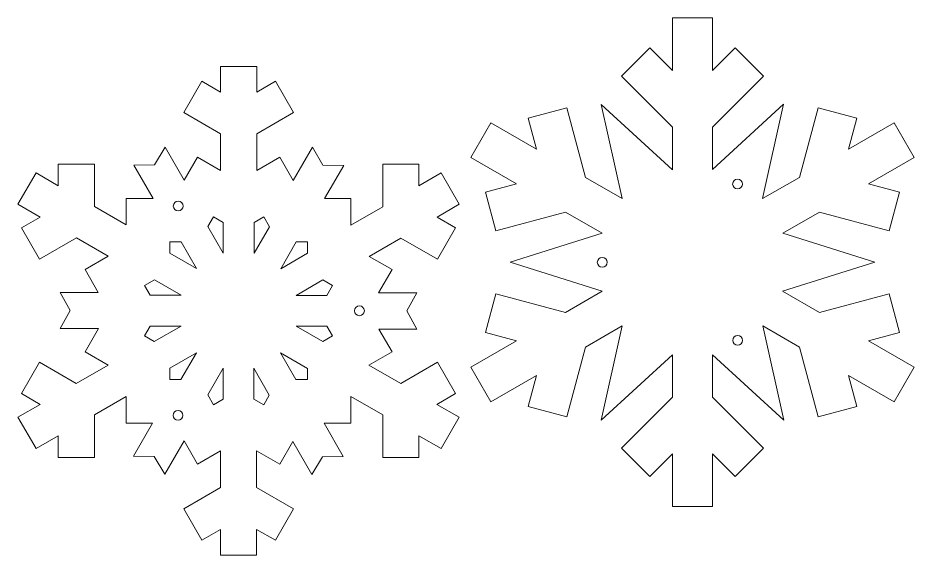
# Model space of a CAD drawing. Header units: centimetres. Extents: x -74 to 26, y -15 to 36.
# Drawn here: x -19.64 to 26.2, y -15.4 to 12.08 of the extents above; entities that cross this region are included whole.
import ezdxf

# ---------------------------------------------------------------- set-up
doc = ezdxf.new("R2010")
doc.units = ezdxf.units.CM
doc.header["$MEASUREMENT"] = 0
doc.layers.add('layer 1', color=7, linetype='Continuous')

msp = doc.modelspace()

# ---------------------------------------------------------------- linework, layer by layer
at = {"layer": 'layer 1', "color": 250, "lineweight": 5}
for centre in [(17.17199, 3.58108), (-11.43975, 2.45819), (10.25058, -0.41955), (-2.16716, -2.90219), (17.17601, -4.41314), (-11.44483, -8.25392)]:
    msp.add_ellipse(centre, major_axis=(0, 0.25), ratio=1, dxfattribs=at)
for points, knots in [([(23.86739, -4.43315), (23.86739, -4.43315), (23.86739, -4.43315), (23.86739, -4.43315), (23.86739, -4.43315), (23.86739, -4.43315), (26.20316, -5.78175), (26.20316, -5.78175), (26.20316, -5.78175), (26.20316, -5.78175), (25.18067, -7.55264), (25.18067, -7.55264), (25.18067, -7.55264), (25.18067, -7.55264), (22.84491, -6.20415), (22.84491, -6.20415), (22.84491, -6.20415), (22.84491, -6.20415), (23.2705, -7.79252), (23.2705, -7.79252), (23.2705, -7.79252), (23.2705, -7.79252), (21.29526, -8.32182), (21.29526, -8.32182), (21.29526, -8.32182), (21.29526, -8.32182), (20.34034, -4.75817), (20.34034, -4.75817), (20.34034, -4.75817), (20.34034, -4.75817), (18.46339, -3.67451), (18.46339, -3.67451), (18.46339, -3.67451), (18.46339, -3.67451), (19.5344, -8.49527), (19.5344, -8.49527), (19.5344, -8.49527), (19.5344, -8.49527), (15.88865, -5.15178), (15.88865, -5.15178), (15.88865, -5.15178), (15.88865, -5.15178), (15.88865, -7.32829), (15.88865, -7.32829), (15.88865, -7.32829), (15.88865, -7.32829), (18.49751, -9.93694), (18.49751, -9.93694), (18.49751, -9.93694), (18.49751, -9.93694), (17.05148, -11.38293), (17.05148, -11.38293), (17.05148, -11.38293), (17.05148, -11.38293), (15.88865, -10.22013), (15.88865, -10.22013), (15.88865, -10.22013), (15.88865, -10.22013), (15.88865, -12.9171), (15.88865, -12.9171), (15.88865, -12.9171), (15.88865, -12.9171), (13.84379, -12.9171), (13.84379, -12.9171), (13.84379, -12.9171), (13.84379, -12.9171), (13.84379, -10.22013), (13.84379, -10.22013), (13.84379, -10.22013), (13.84379, -10.22013), (12.68096, -11.38293), (12.68096, -11.38293), (12.68096, -11.38293), (12.68096, -11.38293), (11.23492, -9.93694), (11.23492, -9.93694), (11.23492, -9.93694), (11.23492, -9.93694), (13.84379, -7.32829), (13.84379, -7.32829), (13.84379, -7.32829), (13.84379, -7.32829), (13.84379, -5.16096), (13.84379, -5.16096), (13.84379, -5.16096), (13.84379, -5.16096), (10.20428, -8.49879), (10.20428, -8.49879), (10.20428, -8.49879), (10.20428, -8.49879), (11.2771, -3.66997), (11.2771, -3.66997), (11.2771, -3.66997), (11.2771, -3.66997), (9.3921, -4.75828), (9.3921, -4.75828), (9.3921, -4.75828), (9.3921, -4.75828), (8.43718, -8.32194), (8.43718, -8.32194), (8.43718, -8.32194), (8.43718, -8.32194), (6.46194, -7.79274), (6.46194, -7.79274), (6.46194, -7.79274), (6.46194, -7.79274), (6.88753, -6.20415), (6.88753, -6.20415), (6.88753, -6.20415), (6.88753, -6.20415), (4.55165, -7.55275), (4.55165, -7.55275), (4.55165, -7.55275), (4.55165, -7.55275), (3.52928, -5.78186), (3.52928, -5.78186), (3.52928, -5.78186), (3.52928, -5.78186), (5.86504, -4.43326), (5.86504, -4.43326), (5.86504, -4.43326), (5.86504, -4.43326), (4.2765, -4.00769), (4.2765, -4.00769), (4.2765, -4.00769), (4.2765, -4.00769), (4.80583, -2.03252), (4.80583, -2.03252), (4.80583, -2.03252), (4.80583, -2.03252), (8.36961, -2.98728), (8.36961, -2.98728), (8.36961, -2.98728), (8.36961, -2.98728), (10.24668, -1.90362), (10.24668, -1.90362), (10.24668, -1.90362), (10.24668, -1.90362), (5.53616, -0.42068), (5.53616, -0.42068), (5.53616, -0.42068), (5.53616, -0.42068), (10.2545, 1.06452), (10.2545, 1.06452), (10.2545, 1.06452), (10.2545, 1.06452), (8.36961, 2.15283), (8.36961, 2.15283), (8.36961, 2.15283), (8.36961, 2.15283), (4.80583, 1.19795), (4.80583, 1.19795), (4.80583, 1.19795), (4.80583, 1.19795), (4.2765, 3.17312), (4.2765, 3.17312), (4.2765, 3.17312), (4.2765, 3.17312), (5.86504, 3.59881), (5.86504, 3.59881), (5.86504, 3.59881), (5.86504, 3.59881), (3.52917, 4.9473), (3.52917, 4.9473), (3.52917, 4.9473), (3.52917, 4.9473), (4.55165, 6.71819), (4.55165, 6.71819), (4.55165, 6.71819), (4.55165, 6.71819), (6.88753, 5.3697), (6.88753, 5.3697), (6.88753, 5.3697), (6.88753, 5.3697), (6.46182, 6.95807), (6.46182, 6.95807), (6.46182, 6.95807), (6.46182, 6.95807), (8.43707, 7.48737), (8.43707, 7.48737), (8.43707, 7.48737), (8.43707, 7.48737), (9.39198, 3.92372), (9.39198, 3.92372), (9.39198, 3.92372), (9.39198, 3.92372), (11.26905, 2.84017), (11.26905, 2.84017), (11.26905, 2.84017), (11.26905, 2.84017), (10.19804, 7.66082), (10.19804, 7.66082), (10.19804, 7.66082), (10.19804, 7.66082), (13.84379, 4.31733), (13.84379, 4.31733), (13.84379, 4.31733), (13.84379, 4.31733), (13.84379, 6.49383), (13.84379, 6.49383), (13.84379, 6.49383), (13.84379, 6.49383), (11.23492, 9.10261), (11.23492, 9.10261), (11.23492, 9.10261), (11.23492, 9.10261), (12.68084, 10.54859), (12.68084, 10.54859), (12.68084, 10.54859), (12.68084, 10.54859), (13.84368, 9.38579), (13.84368, 9.38579), (13.84368, 9.38579), (13.84368, 9.38579), (13.84368, 12.08288), (13.84368, 12.08288), (13.84368, 12.08288), (13.84368, 12.08288), (15.88865, 12.08288), (15.88865, 12.08288), (15.88865, 12.08288), (15.88865, 12.08288), (15.88865, 9.38579), (15.88865, 9.38579), (15.88865, 9.38579), (15.88865, 9.38579), (17.05148, 10.54859), (17.05148, 10.54859), (17.05148, 10.54859), (17.05148, 10.54859), (18.49751, 9.10261), (18.49751, 9.10261), (18.49751, 9.10261), (18.49751, 9.10261), (15.88865, 6.49383), (15.88865, 6.49383), (15.88865, 6.49383), (15.88865, 6.49383), (15.88865, 4.32662), (15.88865, 4.32662), (15.88865, 4.32662), (15.88865, 4.32662), (19.52816, 7.66445), (19.52816, 7.66445), (19.52816, 7.66445), (19.52816, 7.66445), (18.45534, 2.83552), (18.45534, 2.83552), (18.45534, 2.83552), (18.45534, 2.83552), (20.34034, 3.92383), (20.34034, 3.92383), (20.34034, 3.92383), (20.34034, 3.92383), (21.29526, 7.48737), (21.29526, 7.48737), (21.29526, 7.48737), (21.29526, 7.48737), (23.2705, 6.95818), (23.2705, 6.95818), (23.2705, 6.95818), (23.2705, 6.95818), (22.84491, 5.3697), (22.84491, 5.3697), (22.84491, 5.3697), (22.84491, 5.3697), (25.18067, 6.7183), (25.18067, 6.7183), (25.18067, 6.7183), (25.18067, 6.7183), (26.20316, 4.94741), (26.20316, 4.94741), (26.20316, 4.94741), (26.20316, 4.94741), (23.86739, 3.59881), (23.86739, 3.59881), (23.86739, 3.59881), (23.86739, 3.59881), (25.45582, 3.17324), (25.45582, 3.17324), (25.45582, 3.17324), (25.45582, 3.17324), (24.92661, 1.19807), (24.92661, 1.19807), (24.92661, 1.19807), (24.92661, 1.19807), (21.36283, 2.15283), (21.36283, 2.15283), (21.36283, 2.15283), (21.36283, 2.15283), (19.48587, 1.06917), (19.48587, 1.06917), (19.48587, 1.06917), (19.48587, 1.06917), (24.19628, -0.41365), (24.19628, -0.41365), (24.19628, -0.41365), (24.19628, -0.41365), (19.47782, -1.89897), (19.47782, -1.89897), (19.47782, -1.89897), (19.47782, -1.89897), (21.36283, -2.98728), (21.36283, -2.98728), (21.36283, -2.98728), (21.36283, -2.98728), (24.92661, -2.0324), (24.92661, -2.0324), (24.92661, -2.0324), (24.92661, -2.0324), (25.45582, -4.00758), (25.45582, -4.00758), (25.45582, -4.00758), (25.45582, -4.00758), (23.86739, -4.43315), (23.86739, -4.43315)], [0, 0, 0, 0, 0.01265823, 0.01265823, 0.01265823, 0.01265823, 0.02531646, 0.02531646, 0.02531646, 0.02531646, 0.03797468, 0.03797468, 0.03797468, 0.03797468, 0.05063291, 0.05063291, 0.05063291, 0.05063291, 0.06329114, 0.06329114, 0.06329114, 0.06329114, 0.07594937, 0.07594937, 0.07594937, 0.07594937, 0.08860759, 0.08860759, 0.08860759, 0.08860759, 0.10126582, 0.10126582, 0.10126582, 0.10126582, 0.11392405, 0.11392405, 0.11392405, 0.11392405, 0.12658228, 0.12658228, 0.12658228, 0.12658228, 0.13924051, 0.13924051, 0.13924051, 0.13924051, 0.15189873, 0.15189873, 0.15189873, 0.15189873, 0.16455696, 0.16455696, 0.16455696, 0.16455696, 0.17721519, 0.17721519, 0.17721519, 0.17721519, 0.18987342, 0.18987342, 0.18987342, 0.18987342, 0.20253165, 0.20253165, 0.20253165, 0.20253165, 0.21518987, 0.21518987, 0.21518987, 0.21518987, 0.2278481, 0.2278481, 0.2278481, 0.2278481, 0.24050633, 0.24050633, 0.24050633, 0.24050633, 0.25316456, 0.25316456, 0.25316456, 0.25316456, 0.26582278, 0.26582278, 0.26582278, 0.26582278, 0.27848101, 0.27848101, 0.27848101, 0.27848101, 0.29113924, 0.29113924, 0.29113924, 0.29113924, 0.30379747, 0.30379747, 0.30379747, 0.30379747, 0.3164557, 0.3164557, 0.3164557, 0.3164557, 0.32911392, 0.32911392, 0.32911392, 0.32911392, 0.34177215, 0.34177215, 0.34177215, 0.34177215, 0.35443038, 0.35443038, 0.35443038, 0.35443038, 0.36708861, 0.36708861, 0.36708861, 0.36708861, 0.37974684, 0.37974684, 0.37974684, 0.37974684, 0.39240506, 0.39240506, 0.39240506, 0.39240506, 0.40506329, 0.40506329, 0.40506329, 0.40506329, 0.41772152, 0.41772152, 0.41772152, 0.41772152, 0.43037975, 0.43037975, 0.43037975, 0.43037975, 0.44303797, 0.44303797, 0.44303797, 0.44303797, 0.4556962, 0.4556962, 0.4556962, 0.4556962, 0.46835443, 0.46835443, 0.46835443, 0.46835443, 0.48101266, 0.48101266, 0.48101266, 0.48101266, 0.49367089, 0.49367089, 0.49367089, 0.49367089, 0.50632911, 0.50632911, 0.50632911, 0.50632911, 0.51898734, 0.51898734, 0.51898734, 0.51898734, 0.53164557, 0.53164557, 0.53164557, 0.53164557, 0.5443038, 0.5443038, 0.5443038, 0.5443038, 0.55696203, 0.55696203, 0.55696203, 0.55696203, 0.56962025, 0.56962025, 0.56962025, 0.56962025, 0.58227848, 0.58227848, 0.58227848, 0.58227848, 0.59493671, 0.59493671, 0.59493671, 0.59493671, 0.60759494, 0.60759494, 0.60759494, 0.60759494, 0.62025316, 0.62025316, 0.62025316, 0.62025316, 0.63291139, 0.63291139, 0.63291139, 0.63291139, 0.64556962, 0.64556962, 0.64556962, 0.64556962, 0.65822785, 0.65822785, 0.65822785, 0.65822785, 0.67088608, 0.67088608, 0.67088608, 0.67088608, 0.6835443, 0.6835443, 0.6835443, 0.6835443, 0.69620253, 0.69620253, 0.69620253, 0.69620253, 0.70886076, 0.70886076, 0.70886076, 0.70886076, 0.72151899, 0.72151899, 0.72151899, 0.72151899, 0.73417722, 0.73417722, 0.73417722, 0.73417722, 0.74683544, 0.74683544, 0.74683544, 0.74683544, 0.75949367, 0.75949367, 0.75949367, 0.75949367, 0.7721519, 0.7721519, 0.7721519, 0.7721519, 0.78481013, 0.78481013, 0.78481013, 0.78481013, 0.79746835, 0.79746835, 0.79746835, 0.79746835, 0.81012658, 0.81012658, 0.81012658, 0.81012658, 0.82278481, 0.82278481, 0.82278481, 0.82278481, 0.83544304, 0.83544304, 0.83544304, 0.83544304, 0.84810127, 0.84810127, 0.84810127, 0.84810127, 0.86075949, 0.86075949, 0.86075949, 0.86075949, 0.87341772, 0.87341772, 0.87341772, 0.87341772, 0.88607595, 0.88607595, 0.88607595, 0.88607595, 0.89873418, 0.89873418, 0.89873418, 0.89873418, 0.91139241, 0.91139241, 0.91139241, 0.91139241, 0.92405063, 0.92405063, 0.92405063, 0.92405063, 0.93670886, 0.93670886, 0.93670886, 0.93670886, 0.94936709, 0.94936709, 0.94936709, 0.94936709, 0.96202532, 0.96202532, 0.96202532, 0.96202532, 0.97468354, 0.97468354, 0.97468354, 0.97468354, 0.98734177, 0.98734177, 0.98734177, 0.98734177, 1, 1, 1, 1]), ([(2.75357, -7.1386), (2.75357, -7.1386), (1.82789, -5.53484), (1.82789, -5.53484), (1.82789, -5.53484), (1.82789, -5.53484), (-0.0576, -6.62378), (-0.0576, -6.62378), (-0.0576, -6.62378), (-0.0576, -6.62378), (-1.68305, -5.68506), (-1.68305, -5.68506), (-1.68305, -5.68506), (-1.68305, -5.68506), (-0.49621, -5.00496), (-0.49621, -5.00496), (-0.49621, -5.00496), (-0.49621, -5.00496), (-1.17603, -3.83625), (-1.17603, -3.83625), (-1.17603, -3.83625), (-1.17603, -3.83625), (0.77628, -3.83972), (0.77628, -3.83972), (0.77628, -3.83972), (0.77628, -3.83972), (0.2616, -2.90879), (0.2616, -2.90879), (0.2616, -2.90879), (0.2616, -2.90879), (0.77624, -1.98787), (0.77624, -1.98787), (0.77624, -1.98787), (0.77624, -1.98787), (-1.18892, -1.98441), (-1.18892, -1.98441), (-1.18892, -1.98441), (-1.18892, -1.98441), (-0.49621, -0.79356), (-0.49621, -0.79356), (-0.49621, -0.79356), (-0.49621, -0.79356), (-1.67548, -0.11784), (-1.67548, -0.11784), (-1.67548, -0.11784), (-1.67548, -0.11784), (-0.05007, 0.82089), (-0.05007, 0.82089), (-0.05007, 0.82089), (-0.05007, 0.82089), (1.82789, -0.26368), (1.82789, -0.26368), (1.82789, -0.26368), (1.82789, -0.26368), (2.75352, 1.34012), (2.75352, 1.34012), (2.75352, 1.34012), (2.75352, 1.34012), (1.80123, 1.89009), (1.80123, 1.89009), (1.80123, 1.89009), (1.80123, 1.89009), (2.93636, 2.54565), (2.93636, 2.54565), (2.93636, 2.54565), (2.93636, 2.54565), (2.0107, 4.1494), (2.0107, 4.1494), (2.0107, 4.1494), (2.0107, 4.1494), (0.8718, 3.49168), (0.8718, 3.49168), (0.8718, 3.49168), (0.8718, 3.49168), (0.8718, 4.60032), (0.8718, 4.60032), (0.8718, 4.60032), (0.8718, 4.60032), (-0.97954, 4.60032), (-0.97954, 4.60032), (-0.97954, 4.60032), (-0.97954, 4.60032), (-0.9795, 2.42247), (-0.9795, 2.42247), (-0.9795, 2.42247), (-0.9795, 2.42247), (-2.60495, 1.48371), (-2.60495, 1.48371), (-2.60495, 1.48371), (-2.60495, 1.48371), (-2.60036, 2.8519), (-2.60036, 2.8519), (-2.60036, 2.8519), (-2.60036, 2.8519), (-3.95209, 2.84734), (-3.95209, 2.84734), (-3.95209, 2.84734), (-3.95209, 2.84734), (-2.97295, 4.53687), (-2.97295, 4.53687), (-2.97295, 4.53687), (-2.97295, 4.53687), (-4.03624, 4.55649), (-4.03624, 4.55649), (-4.03624, 4.55649), (-4.03624, 4.55649), (-4.57624, 5.46277), (-4.57624, 5.46277), (-4.57624, 5.46277), (-4.57624, 5.46277), (-5.56187, 3.76209), (-5.56187, 3.76209), (-5.56187, 3.76209), (-5.56187, 3.76209), (-6.24649, 4.9575), (-6.24649, 4.9575), (-6.24649, 4.9575), (-6.24649, 4.9575), (-7.42112, 4.27383), (-7.42112, 4.27383), (-7.42112, 4.27383), (-7.42112, 4.27383), (-7.42112, 6.15124), (-7.42112, 6.15124), (-7.42112, 6.15124), (-7.42112, 6.15124), (-5.5432, 7.23577), (-5.5432, 7.23577), (-5.5432, 7.23577), (-5.5432, 7.23577), (-6.46883, 8.83952), (-6.46883, 8.83952), (-6.46883, 8.83952), (-6.46883, 8.83952), (-7.42112, 8.28956), (-7.42112, 8.28956), (-7.42112, 8.28956), (-7.42112, 8.28956), (-7.42112, 9.60064), (-7.42112, 9.60064), (-7.42112, 9.60064), (-7.42112, 9.60064), (-9.27238, 9.60064), (-9.27238, 9.60064), (-9.27238, 9.60064), (-9.27238, 9.60064), (-9.27238, 8.28518), (-9.27238, 8.28518), (-9.27238, 8.28518), (-9.27238, 8.28518), (-10.2322, 8.83952), (-10.2322, 8.83952), (-10.2322, 8.83952), (-10.2322, 8.83952), (-11.15787, 7.23577), (-11.15787, 7.23577), (-11.15787, 7.23577), (-11.15787, 7.23577), (-9.27238, 6.14687), (-9.27238, 6.14687), (-9.27238, 6.14687), (-9.27238, 6.14687), (-9.27238, 4.26945), (-9.27238, 4.26945), (-9.27238, 4.26945), (-9.27238, 4.26945), (-10.4546, 4.9575), (-10.4546, 4.9575), (-10.4546, 4.9575), (-10.4546, 4.9575), (-11.1265, 3.78427), (-11.1265, 3.78427), (-11.1265, 3.78427), (-11.1265, 3.78427), (-12.09967, 5.47719), (-12.09967, 5.47719), (-12.09967, 5.47719), (-12.09967, 5.47719), (-12.6483, 4.56593), (-12.6483, 4.56593), (-12.6483, 4.56593), (-12.6483, 4.56593), (-13.70292, 4.55129), (-13.70292, 4.55129), (-13.70292, 4.55129), (-13.70292, 4.55129), (-12.72336, 2.84719), (-12.72336, 2.84719), (-12.72336, 2.84719), (-12.72336, 2.84719), (-14.10068, 2.85182), (-14.10068, 2.85182), (-14.10068, 2.85182), (-14.10068, 2.85182), (-14.09612, 1.49239), (-14.09612, 1.49239), (-14.09612, 1.49239), (-14.09612, 1.49239), (-15.7215, 2.43108), (-15.7215, 2.43108), (-15.7215, 2.43108), (-15.7215, 2.43108), (-15.7215, 4.60021), (-15.7215, 4.60021), (-15.7215, 4.60021), (-15.7215, 4.60021), (-17.5728, 4.60021), (-17.5728, 4.60021), (-17.5728, 4.60021), (-17.5728, 4.60021), (-17.5728, 3.50027), (-17.5728, 3.50027), (-17.5728, 3.50027), (-17.5728, 3.50027), (-18.70792, 4.15579), (-18.70792, 4.15579), (-18.70792, 4.15579), (-18.70792, 4.15579), (-19.6336, 2.55203), (-19.6336, 2.55203), (-19.6336, 2.55203), (-19.6336, 2.55203), (-18.49471, 1.89431), (-18.49471, 1.89431), (-18.49471, 1.89431), (-18.49471, 1.89431), (-19.45452, 1.34), (-19.45452, 1.34), (-19.45452, 1.34), (-19.45452, 1.34), (-18.52885, -0.26376), (-18.52885, -0.26376), (-18.52885, -0.26376), (-18.52885, -0.26376), (-16.6434, 0.82515), (-16.6434, 0.82515), (-16.6434, 0.82515), (-16.6434, 0.82515), (-15.01795, -0.11354), (-15.01795, -0.11354), (-15.01795, -0.11354), (-15.01795, -0.11354), (-16.2048, -0.79364), (-16.2048, -0.79364), (-16.2048, -0.79364), (-16.2048, -0.79364), (-15.52493, -1.96235), (-15.52493, -1.96235), (-15.52493, -1.96235), (-15.52493, -1.96235), (-17.47724, -1.95888), (-17.47724, -1.95888), (-17.47724, -1.95888), (-17.47724, -1.95888), (-16.9626, -2.88977), (-16.9626, -2.88977), (-16.9626, -2.88977), (-16.9626, -2.88977), (-17.47724, -3.81069), (-17.47724, -3.81069), (-17.47724, -3.81069), (-17.47724, -3.81069), (-15.51208, -3.81419), (-15.51208, -3.81419), (-15.51208, -3.81419), (-15.51208, -3.81419), (-16.2048, -5.005), (-16.2048, -5.005), (-16.2048, -5.005), (-16.2048, -5.005), (-15.02556, -5.68076), (-15.02556, -5.68076), (-15.02556, -5.68076), (-15.02556, -5.68076), (-16.65093, -6.61944), (-16.65093, -6.61944), (-16.65093, -6.61944), (-16.65093, -6.61944), (-18.52889, -5.53492), (-18.52889, -5.53492), (-18.52889, -5.53492), (-18.52889, -5.53492), (-19.45452, -7.13867), (-19.45452, -7.13867), (-19.45452, -7.13867), (-19.45452, -7.13867), (-18.50224, -7.68864), (-18.50224, -7.68864), (-18.50224, -7.68864), (-18.50224, -7.68864), (-19.63736, -8.34421), (-19.63736, -8.34421), (-19.63736, -8.34421), (-19.63736, -8.34421), (-18.7117, -9.94793), (-18.7117, -9.94793), (-18.7117, -9.94793), (-18.7117, -9.94793), (-17.5728, -9.2902), (-17.5728, -9.2902), (-17.5728, -9.2902), (-17.5728, -9.2902), (-17.5728, -10.39888), (-17.5728, -10.39888), (-17.5728, -10.39888), (-17.5728, -10.39888), (-15.7215, -10.39884), (-15.7215, -10.39884), (-15.7215, -10.39884), (-15.7215, -10.39884), (-15.7215, -8.22104), (-15.7215, -8.22104), (-15.7215, -8.22104), (-15.7215, -8.22104), (-14.09608, -7.28231), (-14.09608, -7.28231), (-14.09608, -7.28231), (-14.09608, -7.28231), (-14.10068, -8.65045), (-14.10068, -8.65045), (-14.10068, -8.65045), (-14.10068, -8.65045), (-12.74895, -8.64589), (-12.74895, -8.64589), (-12.74895, -8.64589), (-12.74895, -8.64589), (-13.72809, -10.33543), (-13.72809, -10.33543), (-13.72809, -10.33543), (-13.72809, -10.33543), (-12.66483, -10.35506), (-12.66483, -10.35506), (-12.66483, -10.35506), (-12.66483, -10.35506), (-12.1248, -11.26134), (-12.1248, -11.26134), (-12.1248, -11.26134), (-12.1248, -11.26134), (-11.13924, -9.56069), (-11.13924, -9.56069), (-11.13924, -9.56069), (-11.13924, -9.56069), (-10.45455, -10.75617), (-10.45455, -10.75617), (-10.45455, -10.75617), (-10.45455, -10.75617), (-9.27991, -10.07251), (-9.27991, -10.07251), (-9.27991, -10.07251), (-9.27991, -10.07251), (-9.27991, -11.94991), (-9.27991, -11.94991), (-9.27991, -11.94991), (-9.27991, -11.94991), (-11.15783, -13.03448), (-11.15783, -13.03448), (-11.15783, -13.03448), (-11.15783, -13.03448), (-10.2322, -14.63824), (-10.2322, -14.63824), (-10.2322, -14.63824), (-10.2322, -14.63824), (-9.27988, -14.08824), (-9.27988, -14.08824), (-9.27988, -14.08824), (-9.27988, -14.08824), (-9.27988, -15.39936), (-9.27988, -15.39936), (-9.27988, -15.39936), (-9.27988, -15.39936), (-7.42862, -15.39936), (-7.42862, -15.39936), (-7.42862, -15.39936), (-7.42862, -15.39936), (-7.42862, -14.0839), (-7.42862, -14.0839), (-7.42862, -14.0839), (-7.42862, -14.0839), (-6.4688, -14.6382), (-6.4688, -14.6382), (-6.4688, -14.6382), (-6.4688, -14.6382), (-5.54313, -13.03444), (-5.54313, -13.03444), (-5.54313, -13.03444), (-5.54313, -13.03444), (-7.42862, -11.94554), (-7.42862, -11.94554), (-7.42862, -11.94554), (-7.42862, -11.94554), (-7.42865, -10.06809), (-7.42865, -10.06809), (-7.42865, -10.06809), (-7.42865, -10.06809), (-6.24645, -10.75617), (-6.24645, -10.75617), (-6.24645, -10.75617), (-6.24645, -10.75617), (-5.5745, -9.5829), (-5.5745, -9.5829), (-5.5745, -9.5829), (-5.5745, -9.5829), (-4.60133, -11.27586), (-4.60133, -11.27586), (-4.60133, -11.27586), (-4.60133, -11.27586), (-4.0527, -10.36457), (-4.0527, -10.36457), (-4.0527, -10.36457), (-4.0527, -10.36457), (-2.99805, -10.34992), (-2.99805, -10.34992), (-2.99805, -10.34992), (-2.99805, -10.34992), (-3.97764, -8.64581), (-3.97764, -8.64581), (-3.97764, -8.64581), (-3.97764, -8.64581), (-2.60032, -8.65045), (-2.60032, -8.65045), (-2.60032, -8.65045), (-2.60032, -8.65045), (-2.60488, -7.29102), (-2.60488, -7.29102), (-2.60488, -7.29102), (-2.60488, -7.29102), (-0.97947, -8.22972), (-0.97947, -8.22972), (-0.97947, -8.22972), (-0.97947, -8.22972), (-0.97947, -10.39884), (-0.97947, -10.39884), (-0.97947, -10.39884), (-0.97947, -10.39884), (0.87184, -10.39884), (0.87184, -10.39884), (0.87184, -10.39884), (0.87184, -10.39884), (0.87184, -9.29887), (0.87184, -9.29887), (0.87184, -9.29887), (0.87184, -9.29887), (2.00696, -9.95443), (2.00696, -9.95443), (2.00696, -9.95443), (2.00696, -9.95443), (2.9326, -8.35067), (2.9326, -8.35067), (2.9326, -8.35067), (2.9326, -8.35067), (1.79371, -7.69295), (1.79371, -7.69295), (1.79371, -7.69295), (1.79371, -7.69295), (2.75357, -7.1386), (2.75357, -7.1386)], [0, 0, 0, 0, 0.00877193, 0.00877193, 0.00877193, 0.00877193, 0.01754386, 0.01754386, 0.01754386, 0.01754386, 0.02631579, 0.02631579, 0.02631579, 0.02631579, 0.03508772, 0.03508772, 0.03508772, 0.03508772, 0.04385965, 0.04385965, 0.04385965, 0.04385965, 0.05263158, 0.05263158, 0.05263158, 0.05263158, 0.06140351, 0.06140351, 0.06140351, 0.06140351, 0.07017544, 0.07017544, 0.07017544, 0.07017544, 0.07894737, 0.07894737, 0.07894737, 0.07894737, 0.0877193, 0.0877193, 0.0877193, 0.0877193, 0.09649123, 0.09649123, 0.09649123, 0.09649123, 0.10526316, 0.10526316, 0.10526316, 0.10526316, 0.11403509, 0.11403509, 0.11403509, 0.11403509, 0.12280702, 0.12280702, 0.12280702, 0.12280702, 0.13157895, 0.13157895, 0.13157895, 0.13157895, 0.14035088, 0.14035088, 0.14035088, 0.14035088, 0.14912281, 0.14912281, 0.14912281, 0.14912281, 0.15789474, 0.15789474, 0.15789474, 0.15789474, 0.16666667, 0.16666667, 0.16666667, 0.16666667, 0.1754386, 0.1754386, 0.1754386, 0.1754386, 0.18421053, 0.18421053, 0.18421053, 0.18421053, 0.19298246, 0.19298246, 0.19298246, 0.19298246, 0.20175439, 0.20175439, 0.20175439, 0.20175439, 0.21052632, 0.21052632, 0.21052632, 0.21052632, 0.21929825, 0.21929825, 0.21929825, 0.21929825, 0.22807018, 0.22807018, 0.22807018, 0.22807018, 0.23684211, 0.23684211, 0.23684211, 0.23684211, 0.24561404, 0.24561404, 0.24561404, 0.24561404, 0.25438596, 0.25438596, 0.25438596, 0.25438596, 0.26315789, 0.26315789, 0.26315789, 0.26315789, 0.27192982, 0.27192982, 0.27192982, 0.27192982, 0.28070175, 0.28070175, 0.28070175, 0.28070175, 0.28947368, 0.28947368, 0.28947368, 0.28947368, 0.29824561, 0.29824561, 0.29824561, 0.29824561, 0.30701754, 0.30701754, 0.30701754, 0.30701754, 0.31578947, 0.31578947, 0.31578947, 0.31578947, 0.3245614, 0.3245614, 0.3245614, 0.3245614, 0.33333333, 0.33333333, 0.33333333, 0.33333333, 0.34210526, 0.34210526, 0.34210526, 0.34210526, 0.35087719, 0.35087719, 0.35087719, 0.35087719, 0.35964912, 0.35964912, 0.35964912, 0.35964912, 0.36842105, 0.36842105, 0.36842105, 0.36842105, 0.37719298, 0.37719298, 0.37719298, 0.37719298, 0.38596491, 0.38596491, 0.38596491, 0.38596491, 0.39473684, 0.39473684, 0.39473684, 0.39473684, 0.40350877, 0.40350877, 0.40350877, 0.40350877, 0.4122807, 0.4122807, 0.4122807, 0.4122807, 0.42105263, 0.42105263, 0.42105263, 0.42105263, 0.42982456, 0.42982456, 0.42982456, 0.42982456, 0.43859649, 0.43859649, 0.43859649, 0.43859649, 0.44736842, 0.44736842, 0.44736842, 0.44736842, 0.45614035, 0.45614035, 0.45614035, 0.45614035, 0.46491228, 0.46491228, 0.46491228, 0.46491228, 0.47368421, 0.47368421, 0.47368421, 0.47368421, 0.48245614, 0.48245614, 0.48245614, 0.48245614, 0.49122807, 0.49122807, 0.49122807, 0.49122807, 0.5, 0.5, 0.5, 0.5, 0.50877193, 0.50877193, 0.50877193, 0.50877193, 0.51754386, 0.51754386, 0.51754386, 0.51754386, 0.52631579, 0.52631579, 0.52631579, 0.52631579, 0.53508772, 0.53508772, 0.53508772, 0.53508772, 0.54385965, 0.54385965, 0.54385965, 0.54385965, 0.55263158, 0.55263158, 0.55263158, 0.55263158, 0.56140351, 0.56140351, 0.56140351, 0.56140351, 0.57017544, 0.57017544, 0.57017544, 0.57017544, 0.57894737, 0.57894737, 0.57894737, 0.57894737, 0.5877193, 0.5877193, 0.5877193, 0.5877193, 0.59649123, 0.59649123, 0.59649123, 0.59649123, 0.60526316, 0.60526316, 0.60526316, 0.60526316, 0.61403509, 0.61403509, 0.61403509, 0.61403509, 0.62280702, 0.62280702, 0.62280702, 0.62280702, 0.63157895, 0.63157895, 0.63157895, 0.63157895, 0.64035088, 0.64035088, 0.64035088, 0.64035088, 0.64912281, 0.64912281, 0.64912281, 0.64912281, 0.65789474, 0.65789474, 0.65789474, 0.65789474, 0.66666667, 0.66666667, 0.66666667, 0.66666667, 0.6754386, 0.6754386, 0.6754386, 0.6754386, 0.68421053, 0.68421053, 0.68421053, 0.68421053, 0.69298246, 0.69298246, 0.69298246, 0.69298246, 0.70175439, 0.70175439, 0.70175439, 0.70175439, 0.71052632, 0.71052632, 0.71052632, 0.71052632, 0.71929825, 0.71929825, 0.71929825, 0.71929825, 0.72807018, 0.72807018, 0.72807018, 0.72807018, 0.73684211, 0.73684211, 0.73684211, 0.73684211, 0.74561404, 0.74561404, 0.74561404, 0.74561404, 0.75438596, 0.75438596, 0.75438596, 0.75438596, 0.76315789, 0.76315789, 0.76315789, 0.76315789, 0.77192982, 0.77192982, 0.77192982, 0.77192982, 0.78070175, 0.78070175, 0.78070175, 0.78070175, 0.78947368, 0.78947368, 0.78947368, 0.78947368, 0.79824561, 0.79824561, 0.79824561, 0.79824561, 0.80701754, 0.80701754, 0.80701754, 0.80701754, 0.81578947, 0.81578947, 0.81578947, 0.81578947, 0.8245614, 0.8245614, 0.8245614, 0.8245614, 0.83333333, 0.83333333, 0.83333333, 0.83333333, 0.84210526, 0.84210526, 0.84210526, 0.84210526, 0.85087719, 0.85087719, 0.85087719, 0.85087719, 0.85964912, 0.85964912, 0.85964912, 0.85964912, 0.86842105, 0.86842105, 0.86842105, 0.86842105, 0.87719298, 0.87719298, 0.87719298, 0.87719298, 0.88596491, 0.88596491, 0.88596491, 0.88596491, 0.89473684, 0.89473684, 0.89473684, 0.89473684, 0.90350877, 0.90350877, 0.90350877, 0.90350877, 0.9122807, 0.9122807, 0.9122807, 0.9122807, 0.92105263, 0.92105263, 0.92105263, 0.92105263, 0.92982456, 0.92982456, 0.92982456, 0.92982456, 0.93859649, 0.93859649, 0.93859649, 0.93859649, 0.94736842, 0.94736842, 0.94736842, 0.94736842, 0.95614035, 0.95614035, 0.95614035, 0.95614035, 0.96491228, 0.96491228, 0.96491228, 0.96491228, 0.97368421, 0.97368421, 0.97368421, 0.97368421, 0.98245614, 0.98245614, 0.98245614, 0.98245614, 0.99122807, 0.99122807, 0.99122807, 0.99122807, 1, 1, 1, 1]), ([(-9.63812, 1.91222), (-9.63812, 1.91222), (-9.63812, 1.91222), (-9.63812, 1.91222), (-9.63812, 1.91222), (-9.63812, 1.91222), (-9.13508, 1.61953), (-9.13508, 1.61953), (-9.13508, 1.61953), (-9.13508, 1.61953), (-9.13508, 0.04285), (-9.13508, 0.04285), (-9.13508, 0.04285), (-9.13508, 0.04285), (-9.92354, 1.41405), (-9.92354, 1.41405), (-9.92354, 1.41405), (-9.92354, 1.41405), (-9.63812, 1.91222), (-9.63812, 1.91222)], [0, 0, 0, 0, 0.2, 0.2, 0.2, 0.2, 0.4, 0.4, 0.4, 0.4, 0.6, 0.6, 0.6, 0.6, 0.8, 0.8, 0.8, 0.8, 1, 1, 1, 1]), ([(-7.06292, 1.91222), (-7.06292, 1.91222), (-7.06292, 1.91222), (-7.06292, 1.91222), (-7.06292, 1.91222), (-7.06292, 1.91222), (-6.76992, 1.40078), (-6.76992, 1.40078), (-6.76992, 1.40078), (-6.76992, 1.40078), (-7.55954, 0.03868), (-7.55954, 0.03868), (-7.55954, 0.03868), (-7.55954, 0.03868), (-7.55954, 1.62325), (-7.55954, 1.62325), (-7.55954, 1.62325), (-7.55954, 1.62325), (-7.06292, 1.91222), (-7.06292, 1.91222)], [0, 0, 0, 0, 0.2, 0.2, 0.2, 0.2, 0.4, 0.4, 0.4, 0.4, 0.6, 0.6, 0.6, 0.6, 0.8, 0.8, 0.8, 0.8, 1, 1, 1, 1]), ([(-11.87363, 0.62155), (-11.87363, 0.62155), (-11.87363, 0.62155), (-11.87363, 0.62155), (-11.87363, 0.62155), (-11.87363, 0.62155), (-11.28418, 0.61958), (-11.28418, 0.61958), (-11.28418, 0.61958), (-11.28418, 0.61958), (-10.49936, -0.74534), (-10.49936, -0.74534), (-10.49936, -0.74534), (-10.49936, -0.74534), (-11.87169, 0.04699), (-11.87169, 0.04699), (-11.87169, 0.04699), (-11.87169, 0.04699), (-11.87363, 0.62155), (-11.87363, 0.62155)], [0, 0, 0, 0, 0.2, 0.2, 0.2, 0.2, 0.4, 0.4, 0.4, 0.4, 0.6, 0.6, 0.6, 0.6, 0.8, 0.8, 0.8, 0.8, 1, 1, 1, 1]), ([(-4.82741, 0.62161), (-4.82741, 0.62161), (-4.82741, 0.62161), (-4.82741, 0.62161), (-4.82741, 0.62161), (-4.82741, 0.62161), (-4.82938, 0.03961), (-4.82938, 0.03961), (-4.82938, 0.03961), (-4.82938, 0.03961), (-6.19482, -0.74874), (-6.19482, -0.74874), (-6.19482, -0.74874), (-6.19482, -0.74874), (-5.40154, 0.61967), (-5.40154, 0.61967), (-5.40154, 0.61967), (-5.40154, 0.61967), (-4.82741, 0.62161), (-4.82741, 0.62161)], [0, 0, 0, 0, 0.2, 0.2, 0.2, 0.2, 0.4, 0.4, 0.4, 0.4, 0.6, 0.6, 0.6, 0.6, 0.8, 0.8, 0.8, 0.8, 1, 1, 1, 1]), ([(-13.16126, -1.60868), (-13.16126, -1.60868), (-13.16126, -1.60868), (-13.16126, -1.60868), (-13.16126, -1.60868), (-13.16126, -1.60868), (-12.65625, -1.31938), (-12.65625, -1.31938), (-12.65625, -1.31938), (-12.65625, -1.31938), (-11.29082, -2.1077), (-11.29082, -2.1077), (-11.29082, -2.1077), (-11.29082, -2.1077), (-12.87251, -2.10492), (-12.87251, -2.10492), (-12.87251, -2.10492), (-12.87251, -2.10492), (-13.16126, -1.60868), (-13.16126, -1.60868)], [0, 0, 0, 0, 0.2, 0.2, 0.2, 0.2, 0.4, 0.4, 0.4, 0.4, 0.6, 0.6, 0.6, 0.6, 0.8, 0.8, 0.8, 0.8, 1, 1, 1, 1]), ([(-3.53977, -1.60862), (-3.53977, -1.60862), (-3.53977, -1.60862), (-3.53977, -1.60862), (-3.53977, -1.60862), (-3.53977, -1.60862), (-3.83619, -2.11816), (-3.83619, -2.11816), (-3.83619, -2.11816), (-3.83619, -2.11816), (-5.41067, -2.11537), (-5.41067, -2.11537), (-5.41067, -2.11537), (-5.41067, -2.11537), (-4.03834, -1.32301), (-4.03834, -1.32301), (-4.03834, -1.32301), (-4.03834, -1.32301), (-3.53977, -1.60862), (-3.53977, -1.60862)], [0, 0, 0, 0, 0.2, 0.2, 0.2, 0.2, 0.4, 0.4, 0.4, 0.4, 0.6, 0.6, 0.6, 0.6, 0.8, 0.8, 0.8, 0.8, 1, 1, 1, 1]), ([(-13.16126, -4.18997), (-13.16126, -4.18997), (-13.16126, -4.18997), (-13.16126, -4.18997), (-13.16126, -4.18997), (-13.16126, -4.18997), (-12.86481, -3.68049), (-12.86481, -3.68049), (-12.86481, -3.68049), (-12.86481, -3.68049), (-11.29033, -3.68324), (-11.29033, -3.68324), (-11.29033, -3.68324), (-11.29033, -3.68324), (-12.66269, -4.47561), (-12.66269, -4.47561), (-12.66269, -4.47561), (-12.66269, -4.47561), (-13.16126, -4.18997), (-13.16126, -4.18997)], [0, 0, 0, 0, 0.2, 0.2, 0.2, 0.2, 0.4, 0.4, 0.4, 0.4, 0.6, 0.6, 0.6, 0.6, 0.8, 0.8, 0.8, 0.8, 1, 1, 1, 1]), ([(-3.53974, -4.18993), (-3.53974, -4.18993), (-3.53974, -4.18993), (-3.53974, -4.18993), (-3.53974, -4.18993), (-3.53974, -4.18993), (-4.04478, -4.47927), (-4.04478, -4.47927), (-4.04478, -4.47927), (-4.04478, -4.47927), (-5.41022, -3.69091), (-5.41022, -3.69091), (-5.41022, -3.69091), (-5.41022, -3.69091), (-3.82849, -3.6937), (-3.82849, -3.6937), (-3.82849, -3.6937), (-3.82849, -3.6937), (-3.53974, -4.18993), (-3.53974, -4.18993)], [0, 0, 0, 0, 0.2, 0.2, 0.2, 0.2, 0.4, 0.4, 0.4, 0.4, 0.6, 0.6, 0.6, 0.6, 0.8, 0.8, 0.8, 0.8, 1, 1, 1, 1]), ([(-11.87363, -6.42023), (-11.87363, -6.42023), (-11.87363, -6.42023), (-11.87363, -6.42023), (-11.87363, -6.42023), (-11.87363, -6.42023), (-11.87165, -5.8382), (-11.87165, -5.8382), (-11.87165, -5.8382), (-11.87165, -5.8382), (-10.50622, -5.04988), (-10.50622, -5.04988), (-10.50622, -5.04988), (-10.50622, -5.04988), (-11.29949, -6.41829), (-11.29949, -6.41829), (-11.29949, -6.41829), (-11.29949, -6.41829), (-11.87363, -6.42023), (-11.87363, -6.42023)], [0, 0, 0, 0, 0.2, 0.2, 0.2, 0.2, 0.4, 0.4, 0.4, 0.4, 0.6, 0.6, 0.6, 0.6, 0.8, 0.8, 0.8, 0.8, 1, 1, 1, 1]), ([(-4.82737, -6.4202), (-4.82737, -6.4202), (-4.82737, -6.4202), (-4.82737, -6.4202), (-4.82737, -6.4202), (-4.82737, -6.4202), (-5.41685, -6.41822), (-5.41685, -6.41822), (-5.41685, -6.41822), (-5.41685, -6.41822), (-6.20168, -5.05331), (-6.20168, -5.05331), (-6.20168, -5.05331), (-6.20168, -5.05331), (-4.82932, -5.84561), (-4.82932, -5.84561), (-4.82932, -5.84561), (-4.82932, -5.84561), (-4.82737, -6.4202), (-4.82737, -6.4202)], [0, 0, 0, 0, 0.2, 0.2, 0.2, 0.2, 0.4, 0.4, 0.4, 0.4, 0.6, 0.6, 0.6, 0.6, 0.8, 0.8, 0.8, 0.8, 1, 1, 1, 1]), ([(-9.63812, -7.71087), (-9.63812, -7.71087), (-9.63812, -7.71087), (-9.63812, -7.71087), (-9.63812, -7.71087), (-9.63812, -7.71087), (-9.93114, -7.19939), (-9.93114, -7.19939), (-9.93114, -7.19939), (-9.93114, -7.19939), (-9.14149, -5.83726), (-9.14149, -5.83726), (-9.14149, -5.83726), (-9.14149, -5.83726), (-9.14149, -7.42193), (-9.14149, -7.42193), (-9.14149, -7.42193), (-9.14149, -7.42193), (-9.63812, -7.71087), (-9.63812, -7.71087)], [0, 0, 0, 0, 0.2, 0.2, 0.2, 0.2, 0.4, 0.4, 0.4, 0.4, 0.6, 0.6, 0.6, 0.6, 0.8, 0.8, 0.8, 0.8, 1, 1, 1, 1]), ([(-7.06288, -7.71087), (-7.06288, -7.71087), (-7.06288, -7.71087), (-7.06288, -7.71087), (-7.06288, -7.71087), (-7.06288, -7.71087), (-7.56595, -7.41817), (-7.56595, -7.41817), (-7.56595, -7.41817), (-7.56595, -7.41817), (-7.56595, -5.8415), (-7.56595, -5.8415), (-7.56595, -5.8415), (-7.56595, -5.8415), (-6.7775, -7.2127), (-6.7775, -7.2127), (-6.7775, -7.2127), (-6.7775, -7.2127), (-7.06288, -7.71087), (-7.06288, -7.71087)], [0, 0, 0, 0, 0.2, 0.2, 0.2, 0.2, 0.4, 0.4, 0.4, 0.4, 0.6, 0.6, 0.6, 0.6, 0.8, 0.8, 0.8, 0.8, 1, 1, 1, 1])]:
    msp.add_open_spline(points, degree=3, knots=knots, dxfattribs=at)

doc.saveas('drawing.dxf')
